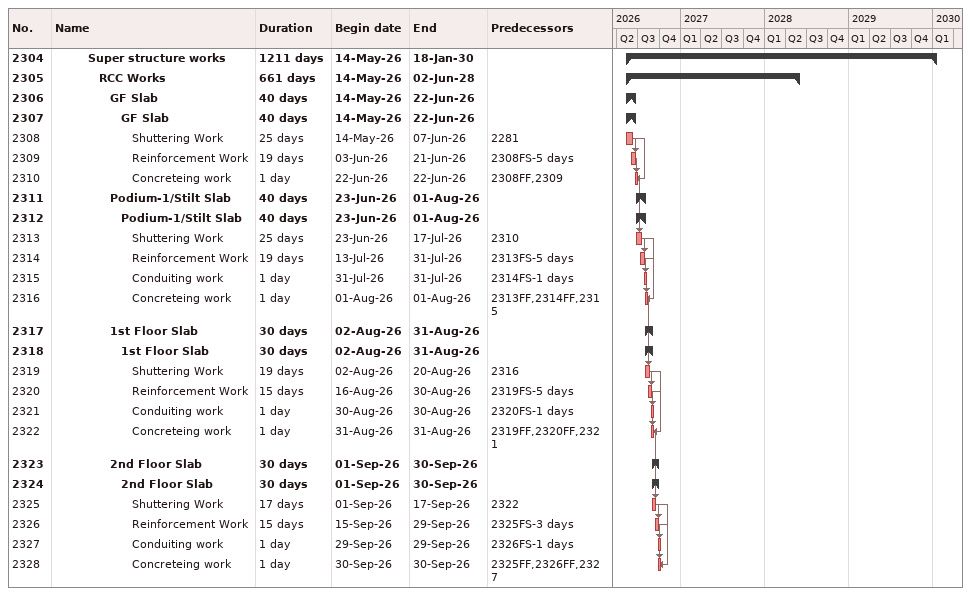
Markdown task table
| ID | Level | Task | Duration | Start | Finish | Predecessors |
|---|---|---|---|---|---|---|
| 2304 | 4 | **Super structure works** | 1211d | 2026-05-14 | 2030-01-18 |  |
| 2305 | 5 | **RCC Works** | 661d | 2026-05-14 | 2028-06-02 |  |
| 2306 | 6 | **GF Slab** | 40d | 2026-05-14 | 2026-06-22 |  |
| 2307 | 7 | **GF Slab** | 40d | 2026-05-14 | 2026-06-22 |  |
| 2308 | 8 | Shuttering Work | 25d | 2026-05-14 | 2026-06-07 | 2281 |
| 2309 | 8 | Reinforcement Work | 19d | 2026-06-03 | 2026-06-21 | 2308FS-5d |
| 2310 | 8 | Concreteing work | 1d | 2026-06-22 | 2026-06-22 | 2308FF, 2309 |
| 2311 | 6 | **Podium-1/Stilt Slab** | 40d | 2026-06-23 | 2026-08-01 |  |
| 2312 | 7 | **Podium-1/Stilt Slab** | 40d | 2026-06-23 | 2026-08-01 |  |
| 2313 | 8 | Shuttering Work | 25d | 2026-06-23 | 2026-07-17 | 2310 |
| 2314 | 8 | Reinforcement Work | 19d | 2026-07-13 | 2026-07-31 | 2313FS-5d |
| 2315 | 8 | Conduiting work | 1d | 2026-07-31 | 2026-07-31 | 2314FS-1d |
| 2316 | 8 | Concreteing work | 1d | 2026-08-01 | 2026-08-01 | 2313FF, 2314FF, 2315 |
| 2317 | 6 | **1st Floor Slab** | 30d | 2026-08-02 | 2026-08-31 |  |
| 2318 | 7 | **1st Floor Slab** | 30d | 2026-08-02 | 2026-08-31 |  |
| 2319 | 8 | Shuttering Work | 19d | 2026-08-02 | 2026-08-20 | 2316 |
| 2320 | 8 | Reinforcement Work | 15d | 2026-08-16 | 2026-08-30 | 2319FS-5d |
| 2321 | 8 | Conduiting work | 1d | 2026-08-30 | 2026-08-30 | 2320FS-1d |
| 2322 | 8 | Concreteing work | 1d | 2026-08-31 | 2026-08-31 | 2319FF, 2320FF, 2321 |
| 2323 | 6 | **2nd Floor Slab** | 30d | 2026-09-01 | 2026-09-30 |  |
| 2324 | 7 | **2nd Floor Slab** | 30d | 2026-09-01 | 2026-09-30 |  |
| 2325 | 8 | Shuttering Work | 17d | 2026-09-01 | 2026-09-17 | 2322 |
| 2326 | 8 | Reinforcement Work | 15d | 2026-09-15 | 2026-09-29 | 2325FS-3d |
| 2327 | 8 | Conduiting work | 1d | 2026-09-29 | 2026-09-29 | 2326FS-1d |
| 2328 | 8 | Concreteing work | 1d | 2026-09-30 | 2026-09-30 | 2325FF, 2326FF, 2327 |
